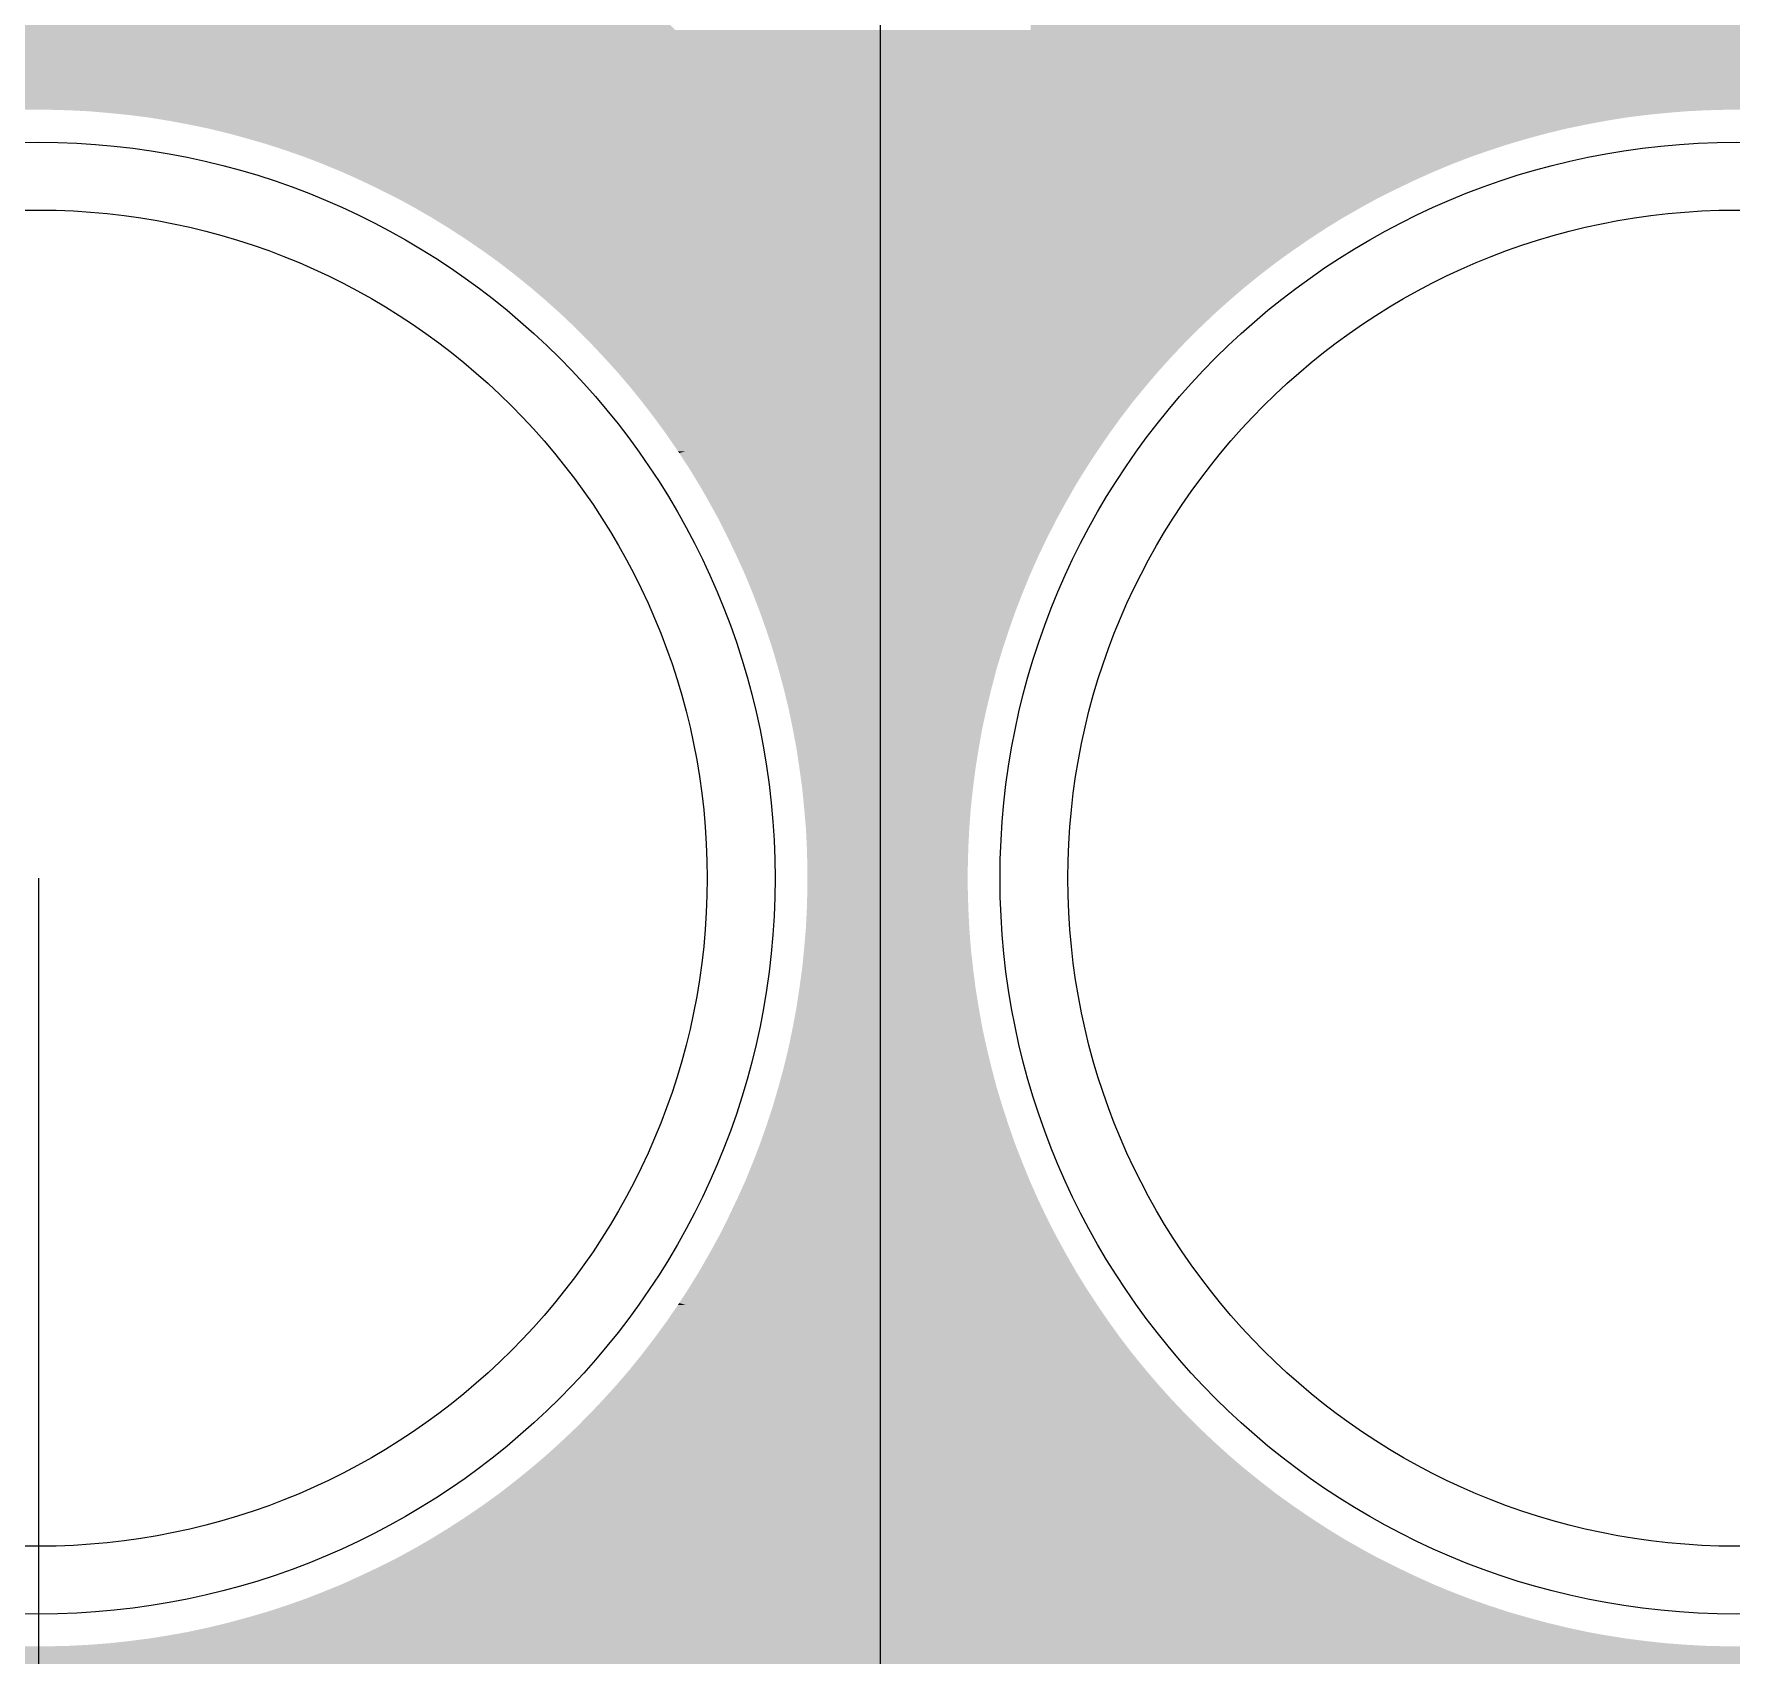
# Model space of a CAD drawing. Header units: millimetres. Extents: x 0 to 210, y 0 to 297.
# Drawn here: x 113.689 to 116.229, y 222.236 to 224.662 of the extents above; entities that cross this region are included whole.
import ezdxf

# ---------------------------------------------------------------- set-up
doc = ezdxf.new("R2010")
doc.units = ezdxf.units.MM
for name, pattern in [('K5LT32768', [0]), ('K5LT32769', [0]), ('K5LT32771', [0]), ('K5LT32773', [0])]:
    doc.linetypes.add(name, pattern=pattern)

# ---------------------------------------------------------------- blocks, each defined once
blk = doc.blocks.new('U8')
at = {"color": 7, "linetype": 'K5LT32768', "lineweight": 18}
blk.add_circle((113.6964, 223.3985), 1, dxfattribs=at)
blk = doc.blocks.new('U9')
at = {"color": 7, "linetype": 'K5LT32768', "lineweight": 18}
blk.add_circle((116.2364, 223.3985), 1, dxfattribs=at)
blk = doc.blocks.new('U139')
at = {"color": 1, "linetype": 'K5LT32771', "lineweight": 18, "true_color": 0xff0000}
blk.add_circle((113.6964, 223.3985), 1.1016, dxfattribs=at)
blk = doc.blocks.new('U140')
at = {"color": 1, "linetype": 'K5LT32771', "lineweight": 18, "true_color": 0xff0000}
blk.add_circle((116.2364, 223.3985), 1.1016, dxfattribs=at)
blk = doc.blocks.new('U241')
at = {"color": 3, "linetype": 'K5LT32773', "lineweight": 18, "true_color": 0x00ff00}
blk.add_circle((113.6964, 223.3985), 1, dxfattribs=at)
blk = doc.blocks.new('U242')
at = {"color": 3, "linetype": 'K5LT32773', "lineweight": 18, "true_color": 0x00ff00}
blk.add_circle((116.2364, 223.3985), 1, dxfattribs=at)
blk = doc.blocks.new('U305')
at = {"color": 1, "linetype": 'K5LT32771', "lineweight": 18, "true_color": 0xff0000}
blk.add_circle((113.6964, 223.3985), 1.1016, dxfattribs=at)
blk = doc.blocks.new('U306')
at = {"color": 1, "linetype": 'K5LT32771', "lineweight": 18, "true_color": 0xff0000}
blk.add_circle((116.2364, 223.3985), 1.1016, dxfattribs=at)

msp = doc.modelspace()

# ---------------------------------------------------------------- hatches: boundary and pattern name
for points in [[(109.2854, 224.5862), (109.4879, 224.7887), (114.5282, 224.7887), (114.7306, 224.5862)], [(115.1807, 224.572), (115.1807, 224.6795), (117.1772, 224.6795), (117.2846, 224.572)], [(109.2478, 224.5487), (109.2854, 224.5862), (114.7306, 224.5862), (114.7306, 224.5487)], [(115.1807, 224.5487), (115.1807, 224.572), (117.2846, 224.572), (117.2846, 224.5487)], [(113.7416, 224.5479), (113.7116, 224.5487), (114.7306, 224.5487), (114.7306, 224.5479)], [(113.7715, 224.5464), (113.7416, 224.5479), (114.7306, 224.5479), (114.7306, 224.5464)], [(113.8018, 224.5438), (113.7715, 224.5464), (114.7306, 224.5464), (114.7306, 224.5438)], [(113.8317, 224.5408), (113.8018, 224.5438), (114.7306, 224.5438), (114.7306, 224.5408)], [(113.8615, 224.537), (113.8317, 224.5408), (114.7306, 224.5408), (114.7306, 224.537)], [(113.8912, 224.5321), (113.8615, 224.537), (114.7306, 224.537), (114.7306, 224.5321)], [(115.1807, 224.5479), (115.1807, 224.5487), (116.2214, 224.5487), (116.1914, 224.5479)], [(115.1807, 224.5464), (115.1807, 224.5479), (116.1914, 224.5479), (116.1612, 224.5464)], [(115.1807, 224.5438), (115.1807, 224.5464), (116.1612, 224.5464), (116.1312, 224.5438)], [(115.1807, 224.5408), (115.1807, 224.5438), (116.1312, 224.5438), (116.1012, 224.5408)], [(115.1807, 224.537), (115.1807, 224.5408), (116.1012, 224.5408), (116.0715, 224.537)], [(115.1807, 224.5321), (115.1807, 224.537), (116.0715, 224.537), (116.0415, 224.5321)], [(113.9209, 224.5266), (113.8912, 224.5321), (114.7306, 224.5321), (114.7306, 224.5266)], [(113.9504, 224.5205), (113.9209, 224.5266), (114.7306, 224.5266), (114.7306, 224.5205)], [(113.9796, 224.5134), (113.9504, 224.5205), (114.7306, 224.5205), (114.7306, 224.5134)], [(114.0085, 224.5055), (113.9796, 224.5134), (114.7306, 224.5134), (114.7306, 224.5055)], [(115.1807, 224.5266), (115.1807, 224.5321), (116.0415, 224.5321), (116.0121, 224.5266)], [(115.1807, 224.5205), (115.1807, 224.5266), (116.0121, 224.5266), (115.9826, 224.5205)], [(115.1807, 224.5134), (115.1807, 224.5205), (115.9826, 224.5205), (115.9534, 224.5134)], [(115.1807, 224.5055), (115.1807, 224.5134), (115.9534, 224.5134), (115.9242, 224.5055)], [(114.0375, 224.4971), (114.0085, 224.5055), (114.7306, 224.5055), (114.7306, 224.4971)], [(114.0662, 224.4877), (114.0375, 224.4971), (114.7306, 224.4971), (114.7306, 224.4877)], [(114.0946, 224.4778), (114.0662, 224.4877), (114.7306, 224.4877), (114.7306, 224.4778)], [(115.1807, 224.4971), (115.1807, 224.5055), (115.9242, 224.5055), (115.8955, 224.4971)], [(115.1807, 224.4877), (115.1807, 224.4971), (115.8955, 224.4971), (115.8668, 224.4877)], [(115.1807, 224.4778), (115.1807, 224.4877), (115.8668, 224.4877), (115.8383, 224.4778)], [(114.1226, 224.4669), (114.0946, 224.4778), (114.7306, 224.4778), (114.7306, 224.4669)], [(114.1505, 224.4554), (114.1226, 224.4669), (114.7306, 224.4669), (114.7306, 224.4554)], [(115.1807, 224.4669), (115.1807, 224.4778), (115.8383, 224.4778), (115.8101, 224.4669)], [(115.1807, 224.4554), (115.1807, 224.4669), (115.8101, 224.4669), (115.7825, 224.4554)], [(114.1779, 224.443), (114.1505, 224.4554), (114.7306, 224.4554), (114.7306, 224.443)], [(114.2051, 224.43), (114.1779, 224.443), (114.7306, 224.443), (114.7306, 224.43)], [(115.1807, 224.443), (115.1807, 224.4554), (115.7825, 224.4554), (115.755, 224.443)], [(115.1807, 224.43), (115.1807, 224.443), (115.755, 224.443), (115.7279, 224.43)], [(114.232, 224.4166), (114.2051, 224.43), (114.7306, 224.43), (114.7306, 224.4166)], [(114.2585, 224.4021), (114.232, 224.4166), (114.7306, 224.4166), (114.7306, 224.4021)], [(115.1807, 224.4166), (115.1807, 224.43), (115.7279, 224.43), (115.7009, 224.4166)], [(115.1807, 224.4021), (115.1807, 224.4166), (115.7009, 224.4166), (115.6745, 224.4021)], [(114.2844, 224.3871), (114.2585, 224.4021), (114.7306, 224.4021), (114.7306, 224.3871)], [(114.31, 224.3714), (114.2844, 224.3871), (114.7306, 224.3871), (114.7306, 224.3714)], [(115.1807, 224.3871), (115.1807, 224.4021), (115.6745, 224.4021), (115.6483, 224.3871)], [(115.1807, 224.3714), (115.1807, 224.3871), (115.6483, 224.3871), (115.6227, 224.3714)], [(114.3354, 224.3549), (114.31, 224.3714), (114.7306, 224.3714), (114.7306, 224.3549)], [(115.1807, 224.3549), (115.1807, 224.3714), (115.6227, 224.3714), (115.5975, 224.3549)], [(114.3603, 224.3378), (114.3354, 224.3549), (114.7306, 224.3549), (114.7306, 224.3378)], [(114.3847, 224.3203), (114.3603, 224.3378), (114.7306, 224.3378), (114.7306, 224.3203)], [(115.1807, 224.3378), (115.1807, 224.3549), (115.5975, 224.3549), (115.5727, 224.3378)], [(115.1807, 224.3203), (115.1807, 224.3378), (115.5727, 224.3378), (115.5483, 224.3203)], [(114.4086, 224.3018), (114.3847, 224.3203), (114.7306, 224.3203), (114.7306, 224.3018)], [(115.1807, 224.3018), (115.1807, 224.3203), (115.5483, 224.3203), (115.5244, 224.3018)], [(114.4319, 224.283), (114.4086, 224.3018), (114.7306, 224.3018), (114.7306, 224.283)], [(114.4548, 224.2634), (114.4319, 224.283), (114.7306, 224.283), (114.7306, 224.2634)], [(115.1807, 224.283), (115.1807, 224.3018), (115.5244, 224.3018), (115.501, 224.283)], [(115.1807, 224.2634), (115.1807, 224.283), (115.501, 224.283), (115.4782, 224.2634)], [(114.4772, 224.2433), (114.4548, 224.2634), (114.7306, 224.2634), (114.7306, 224.2433)], [(115.1807, 224.2433), (115.1807, 224.2634), (115.4782, 224.2634), (115.4558, 224.2433)], [(114.499, 224.2225), (114.4772, 224.2433), (114.7306, 224.2433), (114.7306, 224.2225)], [(115.1807, 224.2225), (115.1807, 224.2433), (115.4558, 224.2433), (115.434, 224.2225)], [(114.5203, 224.2012), (114.499, 224.2225), (114.7306, 224.2225), (114.7306, 224.2012)], [(115.1807, 224.2012), (115.1807, 224.2225), (115.434, 224.2225), (115.4126, 224.2012)], [(114.5409, 224.1793), (114.5203, 224.2012), (114.7306, 224.2012), (114.7306, 224.1793)], [(115.1807, 224.1793), (115.1807, 224.2012), (115.4126, 224.2012), (115.3918, 224.1793)], [(114.5612, 224.157), (114.5409, 224.1793), (114.7306, 224.1793), (114.7306, 224.157)], [(114.5808, 224.1341), (114.5612, 224.157), (114.7306, 224.157), (114.7306, 224.1341)], [(115.1807, 224.157), (115.1807, 224.1793), (115.3918, 224.1793), (115.3717, 224.157)], [(115.1807, 224.1341), (115.1807, 224.157), (115.3717, 224.157), (115.3522, 224.1341)], [(114.5996, 224.1108), (114.5808, 224.1341), (114.7306, 224.1341), (114.7306, 224.1108)], [(115.1807, 224.1108), (115.1807, 224.1341), (115.3522, 224.1341), (115.3331, 224.1108)], [(114.6179, 224.0869), (114.5996, 224.1108), (114.7306, 224.1108), (114.7306, 224.0869)], [(115.1807, 224.0869), (115.1807, 224.1108), (115.3331, 224.1108), (115.3148, 224.0869)], [(114.6357, 224.0625), (114.6179, 224.0869), (114.7306, 224.0869), (114.7306, 224.0625)], [(115.1807, 224.0625), (115.1807, 224.0869), (115.3148, 224.0869), (115.2973, 224.0625)], [(114.6393, 224.0572), (114.6357, 224.0625), (114.7306, 224.0625), (114.7306, 224.0572)], [(114.6527, 224.0376), (114.6393, 224.0572), (114.7306, 224.0572), (114.6642, 224.0376)], [(115.1807, 224.0376), (115.1807, 224.0625), (115.2973, 224.0625), (115.2803, 224.0376)], [(114.6547, 224.0348), (114.6527, 224.0376), (114.6642, 224.0376)], [(115.1807, 224.0221), (115.1807, 224.0376), (115.2803, 224.0376), (115.2701, 224.0221)], [(115.1992, 224.0125), (115.1807, 224.0221), (115.2701, 224.0221), (115.2638, 224.0125)], [(115.2094, 224.0071), (115.1992, 224.0125), (115.2638, 224.0125), (115.2605, 224.0071)], [(115.2567, 224.001), (115.2094, 224.0071), (115.2605, 224.0071)], [(115.1807, 222.7752), (115.1992, 222.7849), (115.2638, 222.7849), (115.2701, 222.7752)], [(115.1992, 222.7849), (115.2094, 222.7902), (115.2605, 222.7902), (115.2638, 222.7849)], [(115.2094, 222.7902), (115.2567, 222.7963), (115.2605, 222.7902)], [(114.6393, 222.7402), (114.6527, 222.7597), (114.6642, 222.7597), (114.7306, 222.7402)], [(114.6527, 222.7597), (114.6547, 222.7625), (114.6642, 222.7597)], [(115.1807, 222.7597), (115.1807, 222.7752), (115.2701, 222.7752), (115.2803, 222.7597)], [(115.1807, 222.7348), (115.1807, 222.7597), (115.2803, 222.7597), (115.2973, 222.7348)], [(114.6179, 222.7105), (114.6357, 222.7348), (114.7306, 222.7348), (114.7306, 222.7105)], [(114.6357, 222.7348), (114.6393, 222.7402), (114.7306, 222.7402), (114.7306, 222.7348)], [(115.1807, 222.7105), (115.1807, 222.7348), (115.2973, 222.7348), (115.3148, 222.7105)], [(114.5996, 222.6866), (114.6179, 222.7105), (114.7306, 222.7105), (114.7306, 222.6866)], [(115.1807, 222.6866), (115.1807, 222.7105), (115.3148, 222.7105), (115.3331, 222.6866)], [(114.5808, 222.6632), (114.5996, 222.6866), (114.7306, 222.6866), (114.7306, 222.6632)], [(115.1807, 222.6632), (115.1807, 222.6866), (115.3331, 222.6866), (115.3522, 222.6632)], [(114.5612, 222.6404), (114.5808, 222.6632), (114.7306, 222.6632), (114.7306, 222.6404)], [(115.1807, 222.6404), (115.1807, 222.6632), (115.3522, 222.6632), (115.3717, 222.6404)], [(114.5409, 222.618), (114.5612, 222.6404), (114.7306, 222.6404), (114.7306, 222.618)], [(115.1807, 222.618), (115.1807, 222.6404), (115.3717, 222.6404), (115.3918, 222.618)], [(114.5203, 222.5962), (114.5409, 222.618), (114.7306, 222.618), (114.7306, 222.5962)], [(115.1807, 222.5962), (115.1807, 222.618), (115.3918, 222.618), (115.4126, 222.5962)], [(114.499, 222.5748), (114.5203, 222.5962), (114.7306, 222.5962), (114.7306, 222.5748)], [(115.1807, 222.5748), (115.1807, 222.5962), (115.4126, 222.5962), (115.434, 222.5748)], [(114.4772, 222.5542), (114.499, 222.5748), (114.7306, 222.5748), (114.7306, 222.5542)], [(115.1807, 222.5542), (115.1807, 222.5748), (115.434, 222.5748), (115.4558, 222.5542)], [(114.4319, 222.5144), (114.4548, 222.5339), (114.7306, 222.5339), (114.7306, 222.5144)], [(114.4548, 222.5339), (114.4772, 222.5542), (114.7306, 222.5542), (114.7306, 222.5339)], [(115.1807, 222.5339), (115.1807, 222.5542), (115.4558, 222.5542), (115.4782, 222.5339)], [(115.1807, 222.5144), (115.1807, 222.5339), (115.4782, 222.5339), (115.501, 222.5144)], [(114.4086, 222.4956), (114.4319, 222.5144), (114.7306, 222.5144), (114.7306, 222.4956)], [(115.1807, 222.4956), (115.1807, 222.5144), (115.501, 222.5144), (115.5244, 222.4956)], [(114.3847, 222.477), (114.4086, 222.4956), (114.7306, 222.4956), (114.7306, 222.477)], [(115.1807, 222.477), (115.1807, 222.4956), (115.5244, 222.4956), (115.5483, 222.477)], [(114.3354, 222.4425), (114.3603, 222.4595), (114.7306, 222.4595), (114.7306, 222.4425)], [(114.3603, 222.4595), (114.3847, 222.477), (114.7306, 222.477), (114.7306, 222.4595)], [(115.1807, 222.4595), (115.1807, 222.477), (115.5483, 222.477), (115.5727, 222.4595)], [(115.1807, 222.4425), (115.1807, 222.4595), (115.5727, 222.4595), (115.5975, 222.4425)], [(114.31, 222.426), (114.3354, 222.4425), (114.7306, 222.4425), (114.7306, 222.426)], [(115.1807, 222.426), (115.1807, 222.4425), (115.5975, 222.4425), (115.6227, 222.426)], [(114.2585, 222.3952), (114.2844, 222.4102), (114.7306, 222.4102), (114.7306, 222.3952)], [(114.2844, 222.4102), (114.31, 222.426), (114.7306, 222.426), (114.7306, 222.4102)], [(115.1807, 222.4102), (115.1807, 222.426), (115.6227, 222.426), (115.6483, 222.4102)], [(115.1807, 222.3952), (115.1807, 222.4102), (115.6483, 222.4102), (115.6745, 222.3952)], [(114.2051, 222.3673), (114.232, 222.3808), (114.7306, 222.3808), (114.7306, 222.3673)], [(114.232, 222.3808), (114.2585, 222.3952), (114.7306, 222.3952), (114.7306, 222.3808)], [(115.1807, 222.3808), (115.1807, 222.3952), (115.6745, 222.3952), (115.7009, 222.3808)], [(115.1807, 222.3673), (115.1807, 222.3808), (115.7009, 222.3808), (115.7279, 222.3673)], [(114.1505, 222.3419), (114.1779, 222.3544), (114.7306, 222.3544), (114.7306, 222.3419)], [(114.1779, 222.3544), (114.2051, 222.3673), (114.7306, 222.3673), (114.7306, 222.3544)], [(115.1807, 222.3544), (115.1807, 222.3673), (115.7279, 222.3673), (115.755, 222.3544)], [(115.1807, 222.3419), (115.1807, 222.3544), (115.755, 222.3544), (115.7825, 222.3419)], [(114.0946, 222.3196), (114.1226, 222.3305), (114.7306, 222.3305), (114.7306, 222.3196)], [(114.1226, 222.3305), (114.1505, 222.3419), (114.7306, 222.3419), (114.7306, 222.3305)], [(115.1807, 222.3305), (115.1807, 222.3419), (115.7825, 222.3419), (115.8101, 222.3305)], [(115.1807, 222.3196), (115.1807, 222.3305), (115.8101, 222.3305), (115.8383, 222.3196)], [(114.0375, 222.3002), (114.0662, 222.3096), (114.7306, 222.3096), (114.7306, 222.3002)], [(114.0662, 222.3096), (114.0946, 222.3196), (114.7306, 222.3196), (114.7306, 222.3096)], [(115.1807, 222.3096), (115.1807, 222.3196), (115.8383, 222.3196), (115.8668, 222.3096)], [(115.1807, 222.3002), (115.1807, 222.3096), (115.8668, 222.3096), (115.8955, 222.3002)], [(113.9217, 222.2708), (113.9504, 222.2769), (114.7306, 222.2769), (114.7306, 222.2708)], [(113.9504, 222.2769), (113.9796, 222.284), (114.7306, 222.284), (114.7306, 222.2769)], [(113.9796, 222.284), (114.0085, 222.2919), (114.7306, 222.2919), (114.7306, 222.284)], [(114.0085, 222.2919), (114.0375, 222.3002), (114.7306, 222.3002), (114.7306, 222.2919)], [(115.1807, 222.2919), (115.1807, 222.3002), (115.8955, 222.3002), (115.9242, 222.2919)], [(115.1807, 222.284), (115.1807, 222.2919), (115.9242, 222.2919), (115.9534, 222.284)], [(115.1807, 222.2769), (115.1807, 222.284), (115.9534, 222.284), (115.9826, 222.2769)], [(115.1807, 222.2708), (115.1807, 222.2769), (115.9826, 222.2769), (116.0113, 222.2708)], [(113.9217, 219.423), (113.9217, 222.2708), (114.7306, 222.2708), (114.7306, 219.423)], [(115.1807, 219.4229), (115.1807, 222.2708), (116.0113, 222.2708), (116.0113, 219.4229)]]:
    msp.add_hatch(color=7).paths.add_polyline_path(points)
at = {"true_color": 0x00ff00}
for points in [[(100.6141, 224.6564), (100.6237, 224.668), (133.3151, 224.668), (133.3151, 224.6564)], [(100.593, 224.6343), (100.6037, 224.6452), (133.3151, 224.6452), (133.3151, 224.6343)], [(100.6037, 224.6452), (100.6141, 224.6564), (133.3151, 224.6564), (133.3151, 224.6452)], [(100.5577, 224.605), (100.5699, 224.6142), (133.3151, 224.6142), (133.3151, 224.605)], [(100.5699, 224.6142), (100.5816, 224.6241), (133.3151, 224.6241), (133.3151, 224.6142)], [(100.5816, 224.6241), (100.593, 224.6343), (133.3151, 224.6343), (133.3151, 224.6241)], [(100.5188, 224.5809), (100.5323, 224.5885), (133.3151, 224.5885), (133.3151, 224.5809)], [(100.5323, 224.5885), (100.5453, 224.5964), (133.3151, 224.5964), (133.3151, 224.5885)], [(100.5453, 224.5964), (100.5577, 224.605), (133.3151, 224.605), (133.3151, 224.5964)], [(100.4627, 224.5578), (100.4772, 224.5626), (133.3151, 224.5626), (133.3151, 224.5578)], [(100.4772, 224.5626), (100.4914, 224.568), (133.3151, 224.568), (133.3151, 224.5626)], [(100.4914, 224.568), (100.5051, 224.5743), (133.3151, 224.5743), (133.3151, 224.568)], [(100.5051, 224.5743), (100.5188, 224.5809), (133.3151, 224.5809), (133.3151, 224.5743)], [(100.4263, 224.5487), (100.433, 224.5499), (133.3151, 224.5499), (133.3151, 224.5487)], [(100.433, 224.5499), (100.448, 224.5535), (133.3151, 224.5535), (133.3151, 224.5499)], [(100.448, 224.5535), (100.4627, 224.5578), (133.3151, 224.5578), (133.3151, 224.5535)], [(113.7416, 224.5479), (113.7116, 224.5487), (116.2214, 224.5487), (116.1914, 224.5479)], [(113.7715, 224.5464), (113.7416, 224.5479), (116.1914, 224.5479), (116.1612, 224.5464)], [(113.8018, 224.5438), (113.7715, 224.5464), (116.1612, 224.5464), (116.1312, 224.5438)], [(113.8317, 224.5408), (113.8018, 224.5438), (116.1312, 224.5438), (116.1012, 224.5408)], [(113.8615, 224.537), (113.8317, 224.5408), (116.1012, 224.5408), (116.0715, 224.537)], [(113.8912, 224.5321), (113.8615, 224.537), (116.0715, 224.537), (116.0415, 224.5321)], [(113.9209, 224.5266), (113.8912, 224.5321), (116.0415, 224.5321), (116.0121, 224.5266)], [(113.9504, 224.5205), (113.9209, 224.5266), (116.0121, 224.5266), (115.9826, 224.5205)], [(113.9796, 224.5134), (113.9504, 224.5205), (115.9826, 224.5205), (115.9534, 224.5134)], [(114.0085, 224.5055), (113.9796, 224.5134), (115.9534, 224.5134), (115.9242, 224.5055)], [(114.0375, 224.4971), (114.0085, 224.5055), (115.9242, 224.5055), (115.8955, 224.4971)], [(114.0662, 224.4877), (114.0375, 224.4971), (115.8955, 224.4971), (115.8668, 224.4877)], [(114.0946, 224.4778), (114.0662, 224.4877), (115.8668, 224.4877), (115.8383, 224.4778)], [(114.1226, 224.4669), (114.0946, 224.4778), (115.8383, 224.4778), (115.8101, 224.4669)], [(114.1505, 224.4554), (114.1226, 224.4669), (115.8101, 224.4669), (115.7825, 224.4554)], [(114.1779, 224.443), (114.1505, 224.4554), (115.7825, 224.4554), (115.755, 224.443)], [(114.2051, 224.43), (114.1779, 224.443), (115.755, 224.443), (115.7279, 224.43)], [(114.232, 224.4166), (114.2051, 224.43), (115.7279, 224.43), (115.7009, 224.4166)], [(114.2585, 224.4021), (114.232, 224.4166), (115.7009, 224.4166), (115.6745, 224.4021)], [(114.2844, 224.3871), (114.2585, 224.4021), (115.6745, 224.4021), (115.6483, 224.3871)], [(114.31, 224.3714), (114.2844, 224.3871), (115.6483, 224.3871), (115.6227, 224.3714)], [(114.3354, 224.3549), (114.31, 224.3714), (115.6227, 224.3714), (115.5975, 224.3549)], [(114.3603, 224.3378), (114.3354, 224.3549), (115.5975, 224.3549), (115.5727, 224.3378)], [(114.3847, 224.3203), (114.3603, 224.3378), (115.5727, 224.3378), (115.5483, 224.3203)], [(114.4086, 224.3018), (114.3847, 224.3203), (115.5483, 224.3203), (115.5244, 224.3018)], [(114.4319, 224.283), (114.4086, 224.3018), (115.5244, 224.3018), (115.501, 224.283)], [(114.4548, 224.2634), (114.4319, 224.283), (115.501, 224.283), (115.4782, 224.2634)], [(114.4772, 224.2433), (114.4548, 224.2634), (115.4782, 224.2634), (115.4558, 224.2433)], [(114.499, 224.2225), (114.4772, 224.2433), (115.4558, 224.2433), (115.434, 224.2225)], [(114.5203, 224.2012), (114.499, 224.2225), (115.434, 224.2225), (115.4126, 224.2012)], [(114.5409, 224.1793), (114.5203, 224.2012), (115.4126, 224.2012), (115.3918, 224.1793)], [(114.5612, 224.157), (114.5409, 224.1793), (115.3918, 224.1793), (115.3717, 224.157)], [(114.5808, 224.1341), (114.5612, 224.157), (115.3717, 224.157), (115.3522, 224.1341)], [(114.5996, 224.1108), (114.5808, 224.1341), (115.3522, 224.1341), (115.3331, 224.1108)], [(114.6179, 224.0869), (114.5996, 224.1108), (115.3331, 224.1108), (115.3148, 224.0869)], [(114.6357, 224.0625), (114.6179, 224.0869), (115.3148, 224.0869), (115.2973, 224.0625)], [(114.6527, 224.0376), (114.6357, 224.0625), (115.2973, 224.0625), (115.2803, 224.0376)], [(114.6692, 224.0125), (114.6527, 224.0376), (115.2803, 224.0376), (115.2638, 224.0125)], [(114.6849, 223.9868), (114.6692, 224.0125), (115.2638, 224.0125), (115.248, 223.9868)], [(114.6999, 223.9606), (114.6849, 223.9868), (115.248, 223.9868), (115.2331, 223.9606)], [(114.7144, 223.9342), (114.6999, 223.9606), (115.2331, 223.9606), (115.2186, 223.9342)], [(114.7279, 223.9073), (114.7144, 223.9342), (115.2186, 223.9342), (115.2049, 223.9073)], [(114.7408, 223.8801), (114.7279, 223.9073), (115.2049, 223.9073), (115.1919, 223.8801)], [(114.7533, 223.8527), (114.7408, 223.8801), (115.1919, 223.8801), (115.1797, 223.8527)], [(114.7647, 223.8248), (114.7533, 223.8527), (115.1797, 223.8527), (115.1683, 223.8248)], [(114.7754, 223.7968), (114.7647, 223.8248), (115.1683, 223.8248), (115.1574, 223.7968)], [(114.7855, 223.7684), (114.7754, 223.7968), (115.1574, 223.7968), (115.1475, 223.7684)], [(114.7949, 223.7397), (114.7855, 223.7684), (115.1475, 223.7684), (115.1381, 223.7397)], [(114.8033, 223.711), (114.7949, 223.7397), (115.1381, 223.7397), (115.1294, 223.711)], [(114.8112, 223.6818), (114.8033, 223.711), (115.1294, 223.711), (115.1218, 223.6818)], [(114.8183, 223.6525), (114.8112, 223.6818), (115.1218, 223.6818), (115.1147, 223.6525)], [(114.8244, 223.6231), (114.8183, 223.6525), (115.1147, 223.6525), (115.1083, 223.6231)], [(114.83, 223.5934), (114.8244, 223.6231), (115.1083, 223.6231), (115.103, 223.5934)], [(114.8345, 223.5636), (114.83, 223.5934), (115.103, 223.5934), (115.0982, 223.5636)], [(114.8386, 223.5339), (114.8345, 223.5636), (115.0982, 223.5636), (115.0944, 223.5339)], [(114.8416, 223.504), (114.8386, 223.5339), (115.0944, 223.5339), (115.0911, 223.504)], [(114.8442, 223.474), (114.8416, 223.504), (115.0911, 223.504), (115.0888, 223.474)], [(114.8457, 223.4438), (114.8442, 223.474), (115.0888, 223.474), (115.0873, 223.4438)], [(114.8465, 223.4138), (114.8457, 223.4438), (115.0873, 223.4438), (115.0865, 223.4138)], [(114.8465, 223.3836), (114.8465, 223.4138), (115.0865, 223.4138), (115.0865, 223.3836)], [(114.8457, 223.3536), (114.8465, 223.3836), (115.0865, 223.3836), (115.0873, 223.3536)], [(114.8442, 223.3234), (114.8457, 223.3536), (115.0873, 223.3536), (115.0888, 223.3234)], [(114.8416, 223.2934), (114.8442, 223.3234), (115.0888, 223.3234), (115.0911, 223.2934)], [(114.8386, 223.2634), (114.8416, 223.2934), (115.0911, 223.2934), (115.0944, 223.2634)], [(114.8345, 223.2337), (114.8386, 223.2634), (115.0944, 223.2634), (115.0982, 223.2337)], [(114.83, 223.204), (114.8345, 223.2337), (115.0982, 223.2337), (115.103, 223.204)], [(114.8244, 223.1743), (114.83, 223.204), (115.103, 223.204), (115.1083, 223.1743)], [(114.8183, 223.1448), (114.8244, 223.1743), (115.1083, 223.1743), (115.1147, 223.1448)], [(114.8112, 223.1156), (114.8183, 223.1448), (115.1147, 223.1448), (115.1218, 223.1156)], [(114.8033, 223.0864), (114.8112, 223.1156), (115.1218, 223.1156), (115.1294, 223.0864)], [(114.7949, 223.0577), (114.8033, 223.0864), (115.1294, 223.0864), (115.1381, 223.0577)], [(114.7855, 223.029), (114.7949, 223.0577), (115.1381, 223.0577), (115.1475, 223.029)], [(114.7754, 223.0005), (114.7855, 223.029), (115.1475, 223.029), (115.1574, 223.0005)], [(114.7647, 222.9726), (114.7754, 223.0005), (115.1574, 223.0005), (115.1683, 222.9726)], [(114.7533, 222.9446), (114.7647, 222.9726), (115.1683, 222.9726), (115.1797, 222.9446)], [(114.7408, 222.9172), (114.7533, 222.9446), (115.1797, 222.9446), (115.1919, 222.9172)], [(114.7279, 222.89), (114.7408, 222.9172), (115.1919, 222.9172), (115.2049, 222.89)], [(114.7144, 222.8631), (114.7279, 222.89), (115.2049, 222.89), (115.2186, 222.8631)], [(114.6999, 222.8367), (114.7144, 222.8631), (115.2186, 222.8631), (115.2331, 222.8367)], [(114.6849, 222.8105), (114.6999, 222.8367), (115.2331, 222.8367), (115.248, 222.8105)], [(114.6692, 222.7849), (114.6849, 222.8105), (115.248, 222.8105), (115.2638, 222.7849)], [(114.6527, 222.7597), (114.6692, 222.7849), (115.2638, 222.7849), (115.2803, 222.7597)], [(114.6357, 222.7348), (114.6527, 222.7597), (115.2803, 222.7597), (115.2973, 222.7348)], [(114.6179, 222.7105), (114.6357, 222.7348), (115.2973, 222.7348), (115.3148, 222.7105)], [(114.5996, 222.6866), (114.6179, 222.7105), (115.3148, 222.7105), (115.3331, 222.6866)], [(114.5808, 222.6632), (114.5996, 222.6866), (115.3331, 222.6866), (115.3522, 222.6632)], [(114.5612, 222.6404), (114.5808, 222.6632), (115.3522, 222.6632), (115.3717, 222.6404)], [(114.5409, 222.618), (114.5612, 222.6404), (115.3717, 222.6404), (115.3918, 222.618)], [(114.5203, 222.5962), (114.5409, 222.618), (115.3918, 222.618), (115.4126, 222.5962)], [(114.499, 222.5748), (114.5203, 222.5962), (115.4126, 222.5962), (115.434, 222.5748)], [(114.4772, 222.5542), (114.499, 222.5748), (115.434, 222.5748), (115.4558, 222.5542)], [(114.4319, 222.5144), (114.4548, 222.5339), (115.4782, 222.5339), (115.501, 222.5144)], [(114.4548, 222.5339), (114.4772, 222.5542), (115.4558, 222.5542), (115.4782, 222.5339)], [(114.4086, 222.4956), (114.4319, 222.5144), (115.501, 222.5144), (115.5244, 222.4956)], [(114.3847, 222.477), (114.4086, 222.4956), (115.5244, 222.4956), (115.5483, 222.477)], [(114.3354, 222.4425), (114.3603, 222.4595), (115.5727, 222.4595), (115.5975, 222.4425)], [(114.3603, 222.4595), (114.3847, 222.477), (115.5483, 222.477), (115.5727, 222.4595)], [(114.31, 222.426), (114.3354, 222.4425), (115.5975, 222.4425), (115.6227, 222.426)], [(114.2585, 222.3952), (114.2844, 222.4102), (115.6483, 222.4102), (115.6745, 222.3952)], [(114.2844, 222.4102), (114.31, 222.426), (115.6227, 222.426), (115.6483, 222.4102)], [(114.2051, 222.3673), (114.232, 222.3808), (115.7009, 222.3808), (115.7279, 222.3673)], [(114.232, 222.3808), (114.2585, 222.3952), (115.6745, 222.3952), (115.7009, 222.3808)], [(114.1505, 222.3419), (114.1779, 222.3544), (115.755, 222.3544), (115.7825, 222.3419)], [(114.1779, 222.3544), (114.2051, 222.3673), (115.7279, 222.3673), (115.755, 222.3544)], [(114.0946, 222.3196), (114.1226, 222.3305), (115.8101, 222.3305), (115.8383, 222.3196)], [(114.1226, 222.3305), (114.1505, 222.3419), (115.7825, 222.3419), (115.8101, 222.3305)], [(114.0375, 222.3002), (114.0662, 222.3096), (115.8668, 222.3096), (115.8955, 222.3002)], [(114.0662, 222.3096), (114.0946, 222.3196), (115.8383, 222.3196), (115.8668, 222.3096)], [(113.9209, 222.2705), (113.9504, 222.2769), (115.9826, 222.2769), (116.0121, 222.2705)], [(113.9504, 222.2769), (113.9796, 222.284), (115.9534, 222.284), (115.9826, 222.2769)], [(113.9796, 222.284), (114.0085, 222.2919), (115.9242, 222.2919), (115.9534, 222.284)], [(114.0085, 222.2919), (114.0375, 222.3002), (115.8955, 222.3002), (115.9242, 222.2919)], [(113.7416, 222.2494), (113.7715, 222.251), (116.1612, 222.251), (116.1914, 222.2494)], [(113.7715, 222.251), (113.8018, 222.2533), (116.1312, 222.2533), (116.1612, 222.251)], [(113.8018, 222.2533), (113.8317, 222.2566), (116.1012, 222.2566), (116.1312, 222.2533)], [(113.8317, 222.2566), (113.8615, 222.2604), (116.0715, 222.2604), (116.1012, 222.2566)], [(113.8615, 222.2604), (113.8912, 222.2652), (116.0415, 222.2652), (116.0715, 222.2604)], [(113.8912, 222.2652), (113.9209, 222.2705), (116.0121, 222.2705), (116.0415, 222.2652)], [(118.2333, 216.3981), (112.3827, 222.2487), (139.3399, 222.2487), (139.3399, 216.3981)], [(113.7116, 222.2487), (113.7416, 222.2494), (116.1914, 222.2494), (116.2214, 222.2487)]]:
    msp.add_hatch(color=3, dxfattribs=at).paths.add_polyline_path(points)

# ---------------------------------------------------------------- linework, layer by layer
at = {"color": 7, "linetype": 'K5LT32769', "lineweight": 18}
for points in [[(114.9557, 214.9073), (114.9557, 224.6795)], [(113.6964, 218.8415), (113.6964, 223.3985)]]:
    msp.add_lwpolyline(points, dxfattribs=at)

# ---------------------------------------------------------------- block references
for name in ['U139', 'U305', 'U140', 'U306', 'U8', 'U241', 'U9', 'U242']:
    msp.add_blockref(name, (0, 0))

doc.saveas('drawing.dxf')
